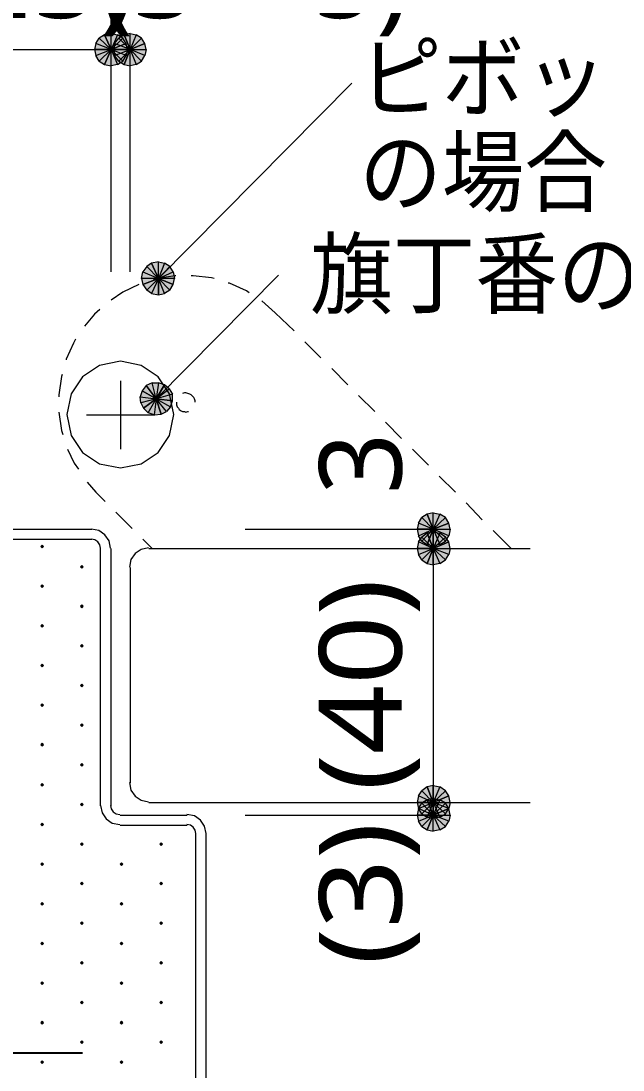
# Model space of a CAD drawing. Header units: millimetres. Extents: x 0 to 420, y 0 to 297.
# Drawn here: x 137.13 to 156.09, y 100.28 to 133.34 of the extents above; entities that cross this region are included whole.
import ezdxf
from ezdxf.enums import TextEntityAlignment as Align

# ---------------------------------------------------------------- set-up
doc = ezdxf.new("R2010")
doc.units = ezdxf.units.MM
doc.styles.add('kst32b', font='NotoSansJP-Variable.ttf')

msp = doc.modelspace()

# ---------------------------------------------------------------- hatches: boundary and pattern name
h = msp.add_hatch(color=7)
h.paths.add_polyline_path([(140.335, 132.8), (140.166, 132.905), (139.975, 132.44), (140.335, 132.8)])
h.paths.add_polyline_path([(140.166, 132.905), (139.975, 132.44), (139.975, 132.948), (140.166, 132.905)])
h.paths.add_polyline_path([(139.975, 132.44), (139.975, 132.948), (139.763, 132.905), (139.975, 132.44)])
h = msp.add_hatch(color=7)
h.paths.add_polyline_path([(140.928, 132.8), (140.758, 132.905), (140.568, 132.44), (140.928, 132.8)])
h.paths.add_polyline_path([(140.758, 132.905), (140.568, 132.44), (140.568, 132.948), (140.758, 132.905)])
h.paths.add_polyline_path([(140.568, 132.44), (140.568, 132.948), (140.377, 132.905), (140.568, 132.44)])
h = msp.add_hatch(color=7)
h.paths.add_polyline_path([(139.763, 132.905), (139.594, 132.8), (139.975, 132.44), (139.763, 132.905)])
h.paths.add_polyline_path([(139.594, 132.8), (139.975, 132.44), (139.488, 132.63), (139.594, 132.8)])
h.paths.add_polyline_path([(139.975, 132.44), (139.488, 132.63), (139.446, 132.44), (139.975, 132.44)])
for points in [[(140.441, 132.63), (140.335, 132.8), (139.975, 132.44), (140.441, 132.63)], [(141.034, 132.63), (140.928, 132.8), (140.568, 132.44), (141.034, 132.63)], [(141.245, 125.709), (141.097, 125.603), (141.457, 125.222), (141.245, 125.709)], [(141.076, 121.856), (140.949, 121.687), (141.393, 121.433), (141.076, 121.856)], [(150.601, 117.517), (150.495, 117.687), (150.114, 117.327), (150.601, 117.517)], [(150.601, 116.925), (150.495, 117.073), (150.114, 116.713), (150.601, 116.925)], [(137.795, 116.819), (137.774, 116.798), (137.753, 116.776), (137.774, 116.755), (137.795, 116.734), (137.816, 116.755), (137.837, 116.776), (137.816, 116.798), (137.795, 116.819)], [(139.044, 116.184), (139.023, 116.163), (139.002, 116.141), (139.023, 116.12), (139.044, 116.099), (139.065, 116.12), (139.086, 116.141), (139.065, 116.163), (139.044, 116.184)], [(137.795, 115.57), (137.774, 115.549), (137.753, 115.528), (137.774, 115.506), (137.795, 115.485), (137.816, 115.506), (137.837, 115.528), (137.816, 115.549), (137.795, 115.57)], [(139.044, 114.935), (139.023, 114.914), (139.002, 114.893), (139.023, 114.871), (139.044, 114.85), (139.065, 114.871), (139.086, 114.893), (139.065, 114.914), (139.044, 114.935)], [(137.795, 114.321), (137.774, 114.3), (137.753, 114.279), (137.774, 114.258), (137.795, 114.237), (137.816, 114.258), (137.837, 114.279), (137.816, 114.3), (137.795, 114.321)], [(139.044, 113.686), (139.023, 113.665), (139.002, 113.644), (139.023, 113.623), (139.044, 113.602), (139.065, 113.623), (139.086, 113.644), (139.065, 113.665), (139.044, 113.686)], [(137.795, 113.072), (137.774, 113.051), (137.753, 113.03), (137.774, 113.009), (137.795, 112.988), (137.816, 113.009), (137.837, 113.03), (137.816, 113.051), (137.795, 113.072)], [(139.044, 112.437), (139.023, 112.416), (139.002, 112.395), (139.023, 112.374), (139.044, 112.353), (139.065, 112.374), (139.086, 112.395), (139.065, 112.416), (139.044, 112.437)], [(137.795, 111.823), (137.774, 111.802), (137.753, 111.781), (137.774, 111.76), (137.795, 111.739), (137.816, 111.76), (137.837, 111.781), (137.816, 111.802), (137.795, 111.823)], [(139.044, 111.188), (139.023, 111.167), (139.002, 111.146), (139.023, 111.125), (139.044, 111.104), (139.065, 111.125), (139.086, 111.146), (139.065, 111.167), (139.044, 111.188)], [(137.795, 110.575), (137.774, 110.554), (137.753, 110.532), (137.774, 110.511), (137.795, 110.49), (137.816, 110.511), (137.837, 110.532), (137.816, 110.554), (137.795, 110.575)], [(139.044, 109.94), (139.023, 109.918), (139.002, 109.897), (139.023, 109.876), (139.044, 109.855), (139.065, 109.876), (139.086, 109.897), (139.065, 109.918), (139.044, 109.94)], [(137.795, 109.305), (137.774, 109.284), (137.753, 109.262), (137.774, 109.241), (137.795, 109.22), (137.816, 109.241), (137.837, 109.262), (137.816, 109.284), (137.795, 109.305)], [(150.601, 108.924), (150.495, 109.072), (150.114, 108.712), (150.601, 108.924)], [(139.044, 108.691), (139.023, 108.67), (139.002, 108.648), (139.023, 108.627), (139.044, 108.606), (139.065, 108.627), (139.086, 108.648), (139.065, 108.67), (139.044, 108.691)], [(150.601, 108.521), (150.495, 108.691), (150.114, 108.31), (150.601, 108.521)], [(137.795, 108.056), (137.774, 108.035), (137.753, 108.013), (137.774, 107.992), (137.795, 107.971), (137.816, 107.992), (137.837, 108.013), (137.816, 108.035), (137.795, 108.056)], [(139.044, 107.442), (139.023, 107.421), (139.002, 107.4), (139.023, 107.379), (139.044, 107.357), (139.065, 107.379), (139.086, 107.4), (139.065, 107.421), (139.044, 107.442)], [(141.542, 107.442), (141.52, 107.421), (141.499, 107.4), (141.52, 107.379), (141.542, 107.357), (141.563, 107.379), (141.584, 107.4), (141.563, 107.421), (141.542, 107.442)], [(137.795, 106.807), (137.774, 106.786), (137.753, 106.765), (137.774, 106.743), (137.795, 106.722), (137.816, 106.743), (137.837, 106.765), (137.816, 106.786), (137.795, 106.807)], [(140.293, 106.807), (140.271, 106.786), (140.25, 106.765), (140.271, 106.743), (140.293, 106.722), (140.314, 106.743), (140.335, 106.765), (140.314, 106.786), (140.293, 106.807)], [(139.044, 106.193), (139.023, 106.172), (139.002, 106.151), (139.023, 106.13), (139.044, 106.109), (139.065, 106.13), (139.086, 106.151), (139.065, 106.172), (139.044, 106.193)], [(141.542, 106.193), (141.52, 106.172), (141.499, 106.151), (141.52, 106.13), (141.542, 106.109), (141.563, 106.13), (141.584, 106.151), (141.563, 106.172), (141.542, 106.193)], [(137.795, 105.558), (137.774, 105.537), (137.753, 105.516), (137.774, 105.495), (137.795, 105.473), (137.816, 105.495), (137.837, 105.516), (137.816, 105.537), (137.795, 105.558)], [(140.293, 105.558), (140.271, 105.537), (140.25, 105.516), (140.271, 105.495), (140.293, 105.473), (140.314, 105.495), (140.335, 105.516), (140.314, 105.537), (140.293, 105.558)], [(139.044, 104.944), (139.023, 104.923), (139.002, 104.902), (139.023, 104.881), (139.044, 104.86), (139.065, 104.881), (139.086, 104.902), (139.065, 104.923), (139.044, 104.944)], [(141.542, 104.944), (141.52, 104.923), (141.499, 104.902), (141.52, 104.881), (141.542, 104.86), (141.563, 104.881), (141.584, 104.902), (141.563, 104.923), (141.542, 104.944)], [(137.795, 104.309), (137.774, 104.288), (137.753, 104.267), (137.774, 104.246), (137.795, 104.225), (137.816, 104.246), (137.837, 104.267), (137.816, 104.288), (137.795, 104.309)], [(140.293, 104.309), (140.271, 104.288), (140.25, 104.267), (140.271, 104.246), (140.293, 104.225), (140.314, 104.246), (140.335, 104.267), (140.314, 104.288), (140.293, 104.309)], [(139.044, 103.696), (139.023, 103.674), (139.002, 103.653), (139.023, 103.632), (139.044, 103.611), (139.065, 103.632), (139.086, 103.653), (139.065, 103.674), (139.044, 103.696)], [(141.542, 103.696), (141.52, 103.674), (141.499, 103.653), (141.52, 103.632), (141.542, 103.611), (141.563, 103.632), (141.584, 103.653), (141.563, 103.674), (141.542, 103.696)], [(137.795, 103.061), (137.774, 103.039), (137.753, 103.018), (137.774, 102.997), (137.795, 102.976), (137.816, 102.997), (137.837, 103.018), (137.816, 103.039), (137.795, 103.061)], [(140.293, 103.061), (140.271, 103.039), (140.25, 103.018), (140.271, 102.997), (140.293, 102.976), (140.314, 102.997), (140.335, 103.018), (140.314, 103.039), (140.293, 103.061)], [(139.044, 102.447), (139.023, 102.425), (139.002, 102.404), (139.023, 102.383), (139.044, 102.362), (139.065, 102.383), (139.086, 102.404), (139.065, 102.425), (139.044, 102.447)], [(141.542, 102.447), (141.52, 102.425), (141.499, 102.404), (141.52, 102.383), (141.542, 102.362), (141.563, 102.383), (141.584, 102.404), (141.563, 102.425), (141.542, 102.447)], [(137.795, 101.812), (137.774, 101.791), (137.753, 101.769), (137.774, 101.748), (137.795, 101.727), (137.816, 101.748), (137.837, 101.769), (137.816, 101.791), (137.795, 101.812)], [(140.293, 101.812), (140.271, 101.791), (140.25, 101.769), (140.271, 101.748), (140.293, 101.727), (140.314, 101.748), (140.335, 101.769), (140.314, 101.791), (140.293, 101.812)], [(139.044, 101.198), (139.023, 101.177), (139.002, 101.155), (139.023, 101.134), (139.044, 101.113), (139.065, 101.134), (139.086, 101.155), (139.065, 101.177), (139.044, 101.198)], [(141.542, 101.198), (141.52, 101.177), (141.499, 101.155), (141.52, 101.134), (141.542, 101.113), (141.563, 101.134), (141.584, 101.155), (141.563, 101.177), (141.542, 101.198)], [(137.795, 100.563), (137.774, 100.542), (137.753, 100.521), (137.774, 100.499), (137.795, 100.478), (137.816, 100.499), (137.837, 100.521), (137.816, 100.542), (137.795, 100.563)], [(140.293, 100.563), (140.271, 100.542), (140.25, 100.521), (140.271, 100.499), (140.293, 100.478), (140.314, 100.499), (140.335, 100.521), (140.314, 100.542), (140.293, 100.563)]]:
    msp.add_hatch(color=7).paths.add_polyline_path(points)
h = msp.add_hatch(color=7)
h.paths.add_polyline_path([(140.335, 132.08), (140.441, 132.249), (139.975, 132.44), (140.335, 132.08)])
h.paths.add_polyline_path([(140.441, 132.249), (139.975, 132.44), (140.483, 132.44), (140.441, 132.249)])
h.paths.add_polyline_path([(139.975, 132.44), (140.483, 132.44), (140.441, 132.63), (139.975, 132.44)])
h = msp.add_hatch(color=7)
h.paths.add_polyline_path([(140.377, 132.905), (140.208, 132.8), (140.568, 132.44), (140.377, 132.905)])
h.paths.add_polyline_path([(140.208, 132.8), (140.568, 132.44), (140.081, 132.63), (140.208, 132.8)])
h.paths.add_polyline_path([(140.568, 132.44), (140.081, 132.63), (140.06, 132.44), (140.568, 132.44)])
h = msp.add_hatch(color=7)
h.paths.add_polyline_path([(140.928, 132.08), (141.034, 132.249), (140.568, 132.44), (140.928, 132.08)])
h.paths.add_polyline_path([(141.034, 132.249), (140.568, 132.44), (141.076, 132.44), (141.034, 132.249)])
h.paths.add_polyline_path([(140.568, 132.44), (141.076, 132.44), (141.034, 132.63), (140.568, 132.44)])
h = msp.add_hatch(color=7)
h.paths.add_polyline_path([(139.446, 132.44), (139.488, 132.249), (139.975, 132.44), (139.446, 132.44)])
h.paths.add_polyline_path([(139.488, 132.249), (139.975, 132.44), (139.594, 132.08), (139.488, 132.249)])
h.paths.add_polyline_path([(139.975, 132.44), (139.594, 132.08), (139.763, 131.974), (139.975, 132.44)])
h = msp.add_hatch(color=7)
h.paths.add_polyline_path([(139.763, 131.974), (139.975, 131.932), (139.975, 132.44), (139.763, 131.974)])
h.paths.add_polyline_path([(139.975, 131.932), (139.975, 132.44), (140.166, 131.974), (139.975, 131.932)])
h.paths.add_polyline_path([(139.975, 132.44), (140.166, 131.974), (140.335, 132.08), (139.975, 132.44)])
h = msp.add_hatch(color=7)
h.paths.add_polyline_path([(140.06, 132.44), (140.081, 132.249), (140.568, 132.44), (140.06, 132.44)])
h.paths.add_polyline_path([(140.081, 132.249), (140.568, 132.44), (140.208, 132.08), (140.081, 132.249)])
h.paths.add_polyline_path([(140.568, 132.44), (140.208, 132.08), (140.377, 131.974), (140.568, 132.44)])
h = msp.add_hatch(color=7)
h.paths.add_polyline_path([(140.377, 131.974), (140.568, 131.932), (140.568, 132.44), (140.377, 131.974)])
h.paths.add_polyline_path([(140.568, 131.932), (140.568, 132.44), (140.758, 131.974), (140.568, 131.932)])
h.paths.add_polyline_path([(140.568, 132.44), (140.758, 131.974), (140.928, 132.08), (140.568, 132.44)])
h = msp.add_hatch(color=7)
h.paths.add_polyline_path([(141.817, 125.603), (141.647, 125.709), (141.457, 125.222), (141.817, 125.603)])
h.paths.add_polyline_path([(141.647, 125.709), (141.457, 125.222), (141.457, 125.751), (141.647, 125.709)])
h.paths.add_polyline_path([(141.457, 125.222), (141.457, 125.751), (141.245, 125.709), (141.457, 125.222)])
h = msp.add_hatch(color=7)
h.paths.add_polyline_path([(141.097, 125.603), (140.97, 125.434), (141.457, 125.222), (141.097, 125.603)])
h.paths.add_polyline_path([(140.97, 125.434), (141.457, 125.222), (140.928, 125.222), (140.97, 125.434)])
h.paths.add_polyline_path([(141.457, 125.222), (140.928, 125.222), (140.97, 125.031), (141.457, 125.222)])
h = msp.add_hatch(color=7)
h.paths.add_polyline_path([(141.922, 125.031), (141.965, 125.222), (141.457, 125.222), (141.922, 125.031)])
h.paths.add_polyline_path([(141.965, 125.222), (141.457, 125.222), (141.922, 125.434), (141.965, 125.222)])
h.paths.add_polyline_path([(141.457, 125.222), (141.922, 125.434), (141.817, 125.603), (141.457, 125.222)])
h = msp.add_hatch(color=7)
h.paths.add_polyline_path([(140.97, 125.031), (141.097, 124.862), (141.457, 125.222), (140.97, 125.031)])
h.paths.add_polyline_path([(141.097, 124.862), (141.457, 125.222), (141.245, 124.756), (141.097, 124.862)])
h.paths.add_polyline_path([(141.457, 125.222), (141.245, 124.756), (141.457, 124.714), (141.457, 125.222)])
h = msp.add_hatch(color=7)
h.paths.add_polyline_path([(141.457, 124.714), (141.647, 124.756), (141.457, 125.222), (141.457, 124.714)])
h.paths.add_polyline_path([(141.647, 124.756), (141.457, 125.222), (141.817, 124.862), (141.647, 124.756)])
h.paths.add_polyline_path([(141.457, 125.222), (141.817, 124.862), (141.922, 125.031), (141.457, 125.222)])
h = msp.add_hatch(color=7)
h.paths.add_polyline_path([(140.949, 121.687), (140.885, 121.497), (141.393, 121.433), (140.949, 121.687)])
h.paths.add_polyline_path([(140.885, 121.497), (141.393, 121.433), (140.907, 121.306), (140.885, 121.497)])
h.paths.add_polyline_path([(141.393, 121.433), (140.907, 121.306), (140.991, 121.137), (141.393, 121.433)])
h = msp.add_hatch(color=7)
h.paths.add_polyline_path([(141.647, 121.878), (141.457, 121.941), (141.393, 121.433), (141.647, 121.878)])
h.paths.add_polyline_path([(141.457, 121.941), (141.393, 121.433), (141.266, 121.941), (141.457, 121.941)])
h.paths.add_polyline_path([(141.393, 121.433), (141.266, 121.941), (141.076, 121.856), (141.393, 121.433)])
h = msp.add_hatch(color=7)
h.paths.add_polyline_path([(141.901, 121.37), (141.901, 121.581), (141.393, 121.433), (141.901, 121.37)])
h.paths.add_polyline_path([(141.901, 121.581), (141.393, 121.433), (141.796, 121.751), (141.901, 121.581)])
h.paths.add_polyline_path([(141.393, 121.433), (141.796, 121.751), (141.647, 121.878), (141.393, 121.433)])
h = msp.add_hatch(color=7)
h.paths.add_polyline_path([(140.991, 121.137), (141.139, 120.989), (141.393, 121.433), (140.991, 121.137)])
h.paths.add_polyline_path([(141.139, 120.989), (141.393, 121.433), (141.33, 120.925), (141.139, 120.989)])
h.paths.add_polyline_path([(141.393, 121.433), (141.33, 120.925), (141.542, 120.946), (141.393, 121.433)])
h = msp.add_hatch(color=7)
h.paths.add_polyline_path([(141.542, 120.946), (141.711, 121.031), (141.393, 121.433), (141.542, 120.946)])
h.paths.add_polyline_path([(141.711, 121.031), (141.393, 121.433), (141.838, 121.179), (141.711, 121.031)])
h.paths.add_polyline_path([(141.393, 121.433), (141.838, 121.179), (141.901, 121.37), (141.393, 121.433)])
h = msp.add_hatch(color=7)
h.paths.add_polyline_path([(149.924, 117.792), (149.754, 117.687), (150.114, 117.327), (149.924, 117.792)])
h.paths.add_polyline_path([(149.754, 117.687), (150.114, 117.327), (149.648, 117.517), (149.754, 117.687)])
h.paths.add_polyline_path([(150.114, 117.327), (149.648, 117.517), (149.606, 117.327), (150.114, 117.327)])
h = msp.add_hatch(color=7)
h.paths.add_polyline_path([(150.495, 117.687), (150.326, 117.792), (150.114, 117.327), (150.495, 117.687)])
h.paths.add_polyline_path([(150.326, 117.792), (150.114, 117.327), (150.114, 117.835), (150.326, 117.792)])
h.paths.add_polyline_path([(150.114, 117.327), (150.114, 117.835), (149.924, 117.792), (150.114, 117.327)])
h = msp.add_hatch(color=7)
h.paths.add_polyline_path([(150.495, 116.946), (150.601, 117.115), (150.114, 117.327), (150.495, 116.946)])
h.paths.add_polyline_path([(150.601, 117.115), (150.114, 117.327), (150.643, 117.327), (150.601, 117.115)])
h.paths.add_polyline_path([(150.114, 117.327), (150.643, 117.327), (150.601, 117.517), (150.114, 117.327)])
h = msp.add_hatch(color=7)
h.paths.add_polyline_path([(149.606, 117.327), (149.648, 117.115), (150.114, 117.327), (149.606, 117.327)])
h.paths.add_polyline_path([(149.648, 117.115), (150.114, 117.327), (149.754, 116.946), (149.648, 117.115)])
h.paths.add_polyline_path([(150.114, 117.327), (149.754, 116.946), (149.924, 116.84), (150.114, 117.327)])
h = msp.add_hatch(color=7)
h.paths.add_polyline_path([(149.924, 117.2), (149.754, 117.073), (150.114, 116.713), (149.924, 117.2)])
h.paths.add_polyline_path([(149.754, 117.073), (150.114, 116.713), (149.648, 116.925), (149.754, 117.073)])
h.paths.add_polyline_path([(150.114, 116.713), (149.648, 116.925), (149.606, 116.713), (150.114, 116.713)])
h = msp.add_hatch(color=7)
h.paths.add_polyline_path([(149.924, 116.84), (150.114, 116.798), (150.114, 117.327), (149.924, 116.84)])
h.paths.add_polyline_path([(150.114, 116.798), (150.114, 117.327), (150.326, 116.84), (150.114, 116.798)])
h.paths.add_polyline_path([(150.114, 117.327), (150.326, 116.84), (150.495, 116.946), (150.114, 117.327)])
h = msp.add_hatch(color=7)
h.paths.add_polyline_path([(150.495, 117.073), (150.326, 117.2), (150.114, 116.713), (150.495, 117.073)])
h.paths.add_polyline_path([(150.326, 117.2), (150.114, 116.713), (150.114, 117.242), (150.326, 117.2)])
h.paths.add_polyline_path([(150.114, 116.713), (150.114, 117.242), (149.924, 117.2), (150.114, 116.713)])
h = msp.add_hatch(color=7)
h.paths.add_polyline_path([(150.495, 116.353), (150.601, 116.522), (150.114, 116.713), (150.495, 116.353)])
h.paths.add_polyline_path([(150.601, 116.522), (150.114, 116.713), (150.643, 116.713), (150.601, 116.522)])
h.paths.add_polyline_path([(150.114, 116.713), (150.643, 116.713), (150.601, 116.925), (150.114, 116.713)])
h = msp.add_hatch(color=7)
h.paths.add_polyline_path([(149.606, 116.713), (149.648, 116.522), (150.114, 116.713), (149.606, 116.713)])
h.paths.add_polyline_path([(149.648, 116.522), (150.114, 116.713), (149.754, 116.353), (149.648, 116.522)])
h.paths.add_polyline_path([(150.114, 116.713), (149.754, 116.353), (149.924, 116.247), (150.114, 116.713)])
h = msp.add_hatch(color=7)
h.paths.add_polyline_path([(149.924, 116.247), (150.114, 116.205), (150.114, 116.713), (149.924, 116.247)])
h.paths.add_polyline_path([(150.114, 116.205), (150.114, 116.713), (150.326, 116.247), (150.114, 116.205)])
h.paths.add_polyline_path([(150.114, 116.713), (150.326, 116.247), (150.495, 116.353), (150.114, 116.713)])
h = msp.add_hatch(color=7)
h.paths.add_polyline_path([(149.924, 109.199), (149.754, 109.072), (150.114, 108.712), (149.924, 109.199)])
h.paths.add_polyline_path([(149.754, 109.072), (150.114, 108.712), (149.648, 108.924), (149.754, 109.072)])
h.paths.add_polyline_path([(150.114, 108.712), (149.648, 108.924), (149.606, 108.712), (150.114, 108.712)])
h = msp.add_hatch(color=7)
h.paths.add_polyline_path([(150.495, 109.072), (150.326, 109.199), (150.114, 108.712), (150.495, 109.072)])
h.paths.add_polyline_path([(150.326, 109.199), (150.114, 108.712), (150.114, 109.241), (150.326, 109.199)])
h.paths.add_polyline_path([(150.114, 108.712), (150.114, 109.241), (149.924, 109.199), (150.114, 108.712)])
h = msp.add_hatch(color=7)
h.paths.add_polyline_path([(149.924, 108.797), (149.754, 108.691), (150.114, 108.31), (149.924, 108.797)])
h.paths.add_polyline_path([(149.754, 108.691), (150.114, 108.31), (149.648, 108.521), (149.754, 108.691)])
h.paths.add_polyline_path([(150.114, 108.31), (149.648, 108.521), (149.606, 108.31), (150.114, 108.31)])
h = msp.add_hatch(color=7)
h.paths.add_polyline_path([(150.495, 108.691), (150.326, 108.797), (150.114, 108.31), (150.495, 108.691)])
h.paths.add_polyline_path([(150.326, 108.797), (150.114, 108.31), (150.114, 108.839), (150.326, 108.797)])
h.paths.add_polyline_path([(150.114, 108.31), (150.114, 108.839), (149.924, 108.797), (150.114, 108.31)])
h = msp.add_hatch(color=7)
h.paths.add_polyline_path([(150.495, 108.352), (150.601, 108.521), (150.114, 108.712), (150.495, 108.352)])
h.paths.add_polyline_path([(150.601, 108.521), (150.114, 108.712), (150.643, 108.712), (150.601, 108.521)])
h.paths.add_polyline_path([(150.114, 108.712), (150.643, 108.712), (150.601, 108.924), (150.114, 108.712)])
h = msp.add_hatch(color=7)
h.paths.add_polyline_path([(149.606, 108.712), (149.648, 108.521), (150.114, 108.712), (149.606, 108.712)])
h.paths.add_polyline_path([(149.648, 108.521), (150.114, 108.712), (149.754, 108.352), (149.648, 108.521)])
h.paths.add_polyline_path([(150.114, 108.712), (149.754, 108.352), (149.924, 108.246), (150.114, 108.712)])
h = msp.add_hatch(color=7)
h.paths.add_polyline_path([(149.924, 108.246), (150.114, 108.204), (150.114, 108.712), (149.924, 108.246)])
h.paths.add_polyline_path([(150.114, 108.204), (150.114, 108.712), (150.326, 108.246), (150.114, 108.204)])
h.paths.add_polyline_path([(150.114, 108.712), (150.326, 108.246), (150.495, 108.352), (150.114, 108.712)])
h = msp.add_hatch(color=7)
h.paths.add_polyline_path([(150.495, 107.95), (150.601, 108.119), (150.114, 108.31), (150.495, 107.95)])
h.paths.add_polyline_path([(150.601, 108.119), (150.114, 108.31), (150.643, 108.31), (150.601, 108.119)])
h.paths.add_polyline_path([(150.114, 108.31), (150.643, 108.31), (150.601, 108.521), (150.114, 108.31)])
h = msp.add_hatch(color=7)
h.paths.add_polyline_path([(149.606, 108.31), (149.648, 108.119), (150.114, 108.31), (149.606, 108.31)])
h.paths.add_polyline_path([(149.648, 108.119), (150.114, 108.31), (149.754, 107.95), (149.648, 108.119)])
h.paths.add_polyline_path([(150.114, 108.31), (149.754, 107.95), (149.924, 107.844), (150.114, 108.31)])
h = msp.add_hatch(color=7)
h.paths.add_polyline_path([(149.924, 107.844), (150.114, 107.802), (150.114, 108.31), (149.924, 107.844)])
h.paths.add_polyline_path([(150.114, 107.802), (150.114, 108.31), (150.326, 107.844), (150.114, 107.802)])
h.paths.add_polyline_path([(150.114, 108.31), (150.326, 107.844), (150.495, 107.95), (150.114, 108.31)])

# ---------------------------------------------------------------- linework, layer by layer
at = {"lineweight": 13}
for points in [[(139.975, 125.434), (139.975, 140.293)], [(134.959, 132.44), (139.975, 132.44), (140.568, 132.44)], [(140.568, 125.434), (140.568, 132.44)], [(141.457, 125.222), (147.553, 131.381)], [(141.393, 121.433), (145.246, 125.328)], [(140.843, 125.031), (140.335, 124.799)], [(142.007, 125.307), (141.986, 125.307), (141.415, 125.222), (141.309, 125.18)], [(143.214, 125.222), (143.129, 125.243), (142.558, 125.307), (142.494, 125.307)], [(144.314, 124.777), (144.23, 124.841), (143.701, 125.074), (143.658, 125.074)], [(140.335, 124.799), (139.975, 124.545)], [(145.14, 124.142), (144.717, 124.523)], [(139.615, 124.248), (139.446, 124.1), (139.129, 123.719)], [(145.14, 124.142), (145.733, 123.571)], [(138.853, 123.317), (138.79, 123.19), (138.557, 122.682), (138.557, 122.661)], [(146.071, 123.232), (146.579, 122.724)], [(146.918, 122.386), (147.426, 121.878)], [(138.43, 122.195), (138.409, 122.132), (138.324, 121.56), (138.324, 121.497)], [(140.271, 119.846), (140.271, 122.005)], [(142.621, 121.327), (142.621, 121.37), (142.6, 121.433), (142.579, 121.475), (142.536, 121.518), (142.494, 121.56), (142.452, 121.581), (142.388, 121.602), (142.325, 121.624), (142.282, 121.624), (142.219, 121.602)], [(147.765, 121.539), (148.272, 121.031)], [(142.028, 121.327), (142.028, 121.285), (142.028, 121.243), (142.05, 121.179), (142.092, 121.137), (142.113, 121.094), (142.177, 121.052), (142.219, 121.031), (142.282, 121.031), (142.325, 121.01), (142.388, 121.031), (142.409, 121.031)], [(138.324, 121.01), (138.409, 120.438), (138.451, 120.311)], [(139.192, 120.925), (141.351, 120.925)], [(148.611, 120.692), (149.119, 120.184)], [(138.599, 119.846), (138.811, 119.401), (138.938, 119.211)], [(149.458, 119.846), (149.966, 119.338)], [(139.213, 118.808), (139.488, 118.491)], [(150.304, 118.999), (150.812, 118.491)], [(139.488, 118.491), (139.785, 118.195)], [(151.151, 118.152), (151.659, 117.623)], [(140.123, 117.856), (140.631, 117.348)], [(135.572, 117.327), (139.361, 117.327)], [(139.954, 116.724), (139.907, 116.958), (139.777, 117.15), (139.586, 117.279), (139.351, 117.327)], [(144.187, 117.327), (150.114, 117.327)], [(150.114, 117.327), (150.114, 116.713), (150.114, 108.31)], [(151.998, 117.284), (152.569, 116.713)], [(135.572, 117.009), (139.361, 117.009)], [(139.637, 116.724), (139.614, 116.835), (139.553, 116.926), (139.462, 116.987), (139.351, 117.009)], [(141.15, 116.734), (140.915, 116.687), (140.723, 116.557), (140.594, 116.366), (140.547, 116.131)], [(140.97, 117.009), (141.266, 116.713)], [(139.637, 108.606), (139.637, 116.713)], [(139.975, 108.606), (139.975, 116.713)], [(141.161, 116.713), (153.162, 116.713)], [(140.568, 116.12), (140.568, 109.326)], [(140.547, 109.336), (140.594, 109.102), (140.723, 108.91), (140.915, 108.781), (141.15, 108.733)], [(139.637, 108.617), (139.684, 108.382), (139.813, 108.19), (140.005, 108.061), (140.24, 108.013)], [(139.954, 108.617), (139.976, 108.506), (140.038, 108.415), (140.129, 108.353), (140.24, 108.331)], [(141.161, 108.712), (153.162, 108.712)], [(150.114, 108.712), (150.114, 108.31)], [(140.25, 108.31), (142.367, 108.31)], [(142.96, 107.728), (142.912, 107.963), (142.783, 108.154), (142.591, 108.284), (142.356, 108.331)], [(144.187, 108.31), (150.114, 108.31)], [(140.25, 107.992), (142.367, 107.992)], [(142.642, 107.728), (142.62, 107.839), (142.558, 107.93), (142.468, 107.991), (142.356, 108.013)], [(142.642, 92.922), (142.642, 107.717)], [(142.96, 92.922), (142.96, 107.717)]]:
    msp.add_lwpolyline(points, dxfattribs=at)
at = {"lineweight": 0}
for points in [[(139.975, 132.44), (139.975, 132.948), (139.763, 132.905)], [(140.166, 132.905), (139.975, 132.44), (139.975, 132.948)], [(140.568, 132.44), (140.568, 132.948), (140.377, 132.905)], [(140.758, 132.905), (140.568, 132.44), (140.568, 132.948)], [(139.975, 132.44), (139.488, 132.63), (139.446, 132.44)], [(139.594, 132.8), (139.975, 132.44), (139.488, 132.63)], [(139.763, 132.905), (139.594, 132.8), (139.975, 132.44)], [(140.335, 132.8), (140.166, 132.905), (139.975, 132.44)], [(140.441, 132.63), (140.335, 132.8), (139.975, 132.44)], [(139.975, 132.44), (140.483, 132.44), (140.441, 132.63)], [(140.568, 132.44), (140.081, 132.63), (140.06, 132.44)], [(140.208, 132.8), (140.568, 132.44), (140.081, 132.63)], [(140.377, 132.905), (140.208, 132.8), (140.568, 132.44)], [(140.928, 132.8), (140.758, 132.905), (140.568, 132.44)], [(141.034, 132.63), (140.928, 132.8), (140.568, 132.44)], [(140.568, 132.44), (141.076, 132.44), (141.034, 132.63)], [(139.446, 132.44), (139.488, 132.249), (139.975, 132.44)], [(139.488, 132.249), (139.975, 132.44), (139.594, 132.08)], [(139.975, 132.44), (139.594, 132.08), (139.763, 131.974)], [(139.763, 131.974), (139.975, 131.932), (139.975, 132.44)], [(139.975, 131.932), (139.975, 132.44), (140.166, 131.974)], [(139.975, 132.44), (140.166, 131.974), (140.335, 132.08)], [(140.335, 132.08), (140.441, 132.249), (139.975, 132.44)], [(140.441, 132.249), (139.975, 132.44), (140.483, 132.44)], [(140.06, 132.44), (140.081, 132.249), (140.568, 132.44)], [(140.081, 132.249), (140.568, 132.44), (140.208, 132.08)], [(140.568, 132.44), (140.208, 132.08), (140.377, 131.974)], [(140.377, 131.974), (140.568, 131.932), (140.568, 132.44)], [(140.568, 131.932), (140.568, 132.44), (140.758, 131.974)], [(140.568, 132.44), (140.758, 131.974), (140.928, 132.08)], [(140.928, 132.08), (141.034, 132.249), (140.568, 132.44)], [(141.034, 132.249), (140.568, 132.44), (141.076, 132.44)], [(141.245, 125.709), (141.097, 125.603), (141.457, 125.222)], [(141.457, 125.222), (141.457, 125.751), (141.245, 125.709)], [(141.647, 125.709), (141.457, 125.222), (141.457, 125.751)], [(141.817, 125.603), (141.647, 125.709), (141.457, 125.222)], [(140.97, 125.434), (141.457, 125.222), (140.928, 125.222)], [(141.097, 125.603), (140.97, 125.434), (141.457, 125.222)], [(141.457, 125.222), (141.922, 125.434), (141.817, 125.603)], [(141.965, 125.222), (141.457, 125.222), (141.922, 125.434)], [(141.457, 125.222), (140.928, 125.222), (140.97, 125.031)], [(140.97, 125.031), (141.097, 124.862), (141.457, 125.222)], [(141.097, 124.862), (141.457, 125.222), (141.245, 124.756)], [(141.457, 125.222), (141.245, 124.756), (141.457, 124.714)], [(141.457, 124.714), (141.647, 124.756), (141.457, 125.222)], [(141.647, 124.756), (141.457, 125.222), (141.817, 124.862)], [(141.457, 125.222), (141.817, 124.862), (141.922, 125.031)], [(141.922, 125.031), (141.965, 125.222), (141.457, 125.222)], [(140.949, 121.687), (140.885, 121.497), (141.393, 121.433)], [(141.076, 121.856), (140.949, 121.687), (141.393, 121.433)], [(141.393, 121.433), (141.266, 121.941), (141.076, 121.856)], [(141.457, 121.941), (141.393, 121.433), (141.266, 121.941)], [(141.647, 121.878), (141.457, 121.941), (141.393, 121.433)], [(141.393, 121.433), (141.796, 121.751), (141.647, 121.878)], [(141.901, 121.581), (141.393, 121.433), (141.796, 121.751)], [(140.885, 121.497), (141.393, 121.433), (140.907, 121.306)], [(141.393, 121.433), (140.907, 121.306), (140.991, 121.137)], [(140.991, 121.137), (141.139, 120.989), (141.393, 121.433)], [(141.139, 120.989), (141.393, 121.433), (141.33, 120.925)], [(141.393, 121.433), (141.33, 120.925), (141.542, 120.946)], [(141.901, 121.37), (141.901, 121.581), (141.393, 121.433)], [(141.542, 120.946), (141.711, 121.031), (141.393, 121.433)], [(141.711, 121.031), (141.393, 121.433), (141.838, 121.179)], [(141.393, 121.433), (141.838, 121.179), (141.901, 121.37)], [(149.924, 117.792), (149.754, 117.687), (150.114, 117.327)], [(150.114, 117.327), (150.114, 117.835), (149.924, 117.792)], [(150.326, 117.792), (150.114, 117.327), (150.114, 117.835)], [(150.495, 117.687), (150.326, 117.792), (150.114, 117.327)], [(150.114, 117.327), (149.648, 117.517), (149.606, 117.327)], [(149.754, 117.687), (150.114, 117.327), (149.648, 117.517)], [(150.601, 117.517), (150.495, 117.687), (150.114, 117.327)], [(150.114, 117.327), (150.643, 117.327), (150.601, 117.517)], [(149.606, 117.327), (149.648, 117.115), (150.114, 117.327)], [(149.648, 117.115), (150.114, 117.327), (149.754, 116.946)], [(149.754, 117.073), (150.114, 116.713), (149.648, 116.925)], [(150.114, 117.327), (149.754, 116.946), (149.924, 116.84)], [(149.924, 117.2), (149.754, 117.073), (150.114, 116.713)], [(149.924, 116.84), (150.114, 116.798), (150.114, 117.327)], [(150.114, 116.713), (150.114, 117.242), (149.924, 117.2)], [(150.114, 116.798), (150.114, 117.327), (150.326, 116.84)], [(150.114, 117.327), (150.326, 116.84), (150.495, 116.946)], [(150.495, 116.946), (150.601, 117.115), (150.114, 117.327)], [(150.601, 117.115), (150.114, 117.327), (150.643, 117.327)], [(150.326, 117.2), (150.114, 116.713), (150.114, 117.242)], [(150.495, 117.073), (150.326, 117.2), (150.114, 116.713)], [(150.601, 116.925), (150.495, 117.073), (150.114, 116.713)], [(137.795, 116.819), (137.774, 116.798), (137.753, 116.776), (137.774, 116.755), (137.795, 116.734), (137.816, 116.755), (137.837, 116.776), (137.816, 116.798)], [(150.114, 116.713), (149.648, 116.925), (149.606, 116.713)], [(150.114, 116.713), (150.643, 116.713), (150.601, 116.925)], [(149.606, 116.713), (149.648, 116.522), (150.114, 116.713)], [(149.648, 116.522), (150.114, 116.713), (149.754, 116.353)], [(150.114, 116.713), (149.754, 116.353), (149.924, 116.247)], [(149.924, 116.247), (150.114, 116.205), (150.114, 116.713)], [(150.114, 116.205), (150.114, 116.713), (150.326, 116.247)], [(150.114, 116.713), (150.326, 116.247), (150.495, 116.353)], [(150.495, 116.353), (150.601, 116.522), (150.114, 116.713)], [(150.601, 116.522), (150.114, 116.713), (150.643, 116.713)], [(139.044, 116.184), (139.023, 116.163), (139.002, 116.141), (139.023, 116.12), (139.044, 116.099), (139.065, 116.12), (139.086, 116.141), (139.065, 116.163)], [(137.795, 115.57), (137.774, 115.549), (137.753, 115.528), (137.774, 115.506), (137.795, 115.485), (137.816, 115.506), (137.837, 115.528), (137.816, 115.549)], [(139.044, 114.935), (139.023, 114.914), (139.002, 114.893), (139.023, 114.871), (139.044, 114.85), (139.065, 114.871), (139.086, 114.893), (139.065, 114.914)], [(137.795, 114.321), (137.774, 114.3), (137.753, 114.279), (137.774, 114.258), (137.795, 114.237), (137.816, 114.258), (137.837, 114.279), (137.816, 114.3)], [(139.044, 113.686), (139.023, 113.665), (139.002, 113.644), (139.023, 113.623), (139.044, 113.602), (139.065, 113.623), (139.086, 113.644), (139.065, 113.665)], [(137.795, 113.072), (137.774, 113.051), (137.753, 113.03), (137.774, 113.009), (137.795, 112.988), (137.816, 113.009), (137.837, 113.03), (137.816, 113.051)], [(139.044, 112.437), (139.023, 112.416), (139.002, 112.395), (139.023, 112.374), (139.044, 112.353), (139.065, 112.374), (139.086, 112.395), (139.065, 112.416)], [(137.795, 111.823), (137.774, 111.802), (137.753, 111.781), (137.774, 111.76), (137.795, 111.739), (137.816, 111.76), (137.837, 111.781), (137.816, 111.802)], [(139.044, 111.188), (139.023, 111.167), (139.002, 111.146), (139.023, 111.125), (139.044, 111.104), (139.065, 111.125), (139.086, 111.146), (139.065, 111.167)], [(137.795, 110.575), (137.774, 110.554), (137.753, 110.532), (137.774, 110.511), (137.795, 110.49), (137.816, 110.511), (137.837, 110.532), (137.816, 110.554)], [(139.044, 109.94), (139.023, 109.918), (139.002, 109.897), (139.023, 109.876), (139.044, 109.855), (139.065, 109.876), (139.086, 109.897), (139.065, 109.918)], [(137.795, 109.305), (137.774, 109.284), (137.753, 109.262), (137.774, 109.241), (137.795, 109.22), (137.816, 109.241), (137.837, 109.262), (137.816, 109.284)], [(149.924, 109.199), (149.754, 109.072), (150.114, 108.712)], [(150.114, 108.712), (150.114, 109.241), (149.924, 109.199)], [(150.326, 109.199), (150.114, 108.712), (150.114, 109.241)], [(150.495, 109.072), (150.326, 109.199), (150.114, 108.712)], [(150.114, 108.712), (149.648, 108.924), (149.606, 108.712)], [(149.754, 109.072), (150.114, 108.712), (149.648, 108.924)], [(149.924, 108.797), (149.754, 108.691), (150.114, 108.31)], [(150.114, 108.31), (150.114, 108.839), (149.924, 108.797)], [(150.601, 108.924), (150.495, 109.072), (150.114, 108.712)], [(150.114, 108.712), (150.643, 108.712), (150.601, 108.924)], [(150.326, 108.797), (150.114, 108.31), (150.114, 108.839)], [(150.495, 108.691), (150.326, 108.797), (150.114, 108.31)], [(139.044, 108.691), (139.023, 108.67), (139.002, 108.648), (139.023, 108.627), (139.044, 108.606), (139.065, 108.627), (139.086, 108.648), (139.065, 108.67)], [(149.606, 108.712), (149.648, 108.521), (150.114, 108.712)], [(150.114, 108.31), (149.648, 108.521), (149.606, 108.31)], [(149.648, 108.521), (150.114, 108.712), (149.754, 108.352)], [(149.754, 108.691), (150.114, 108.31), (149.648, 108.521)], [(150.114, 108.712), (149.754, 108.352), (149.924, 108.246)], [(149.924, 108.246), (150.114, 108.204), (150.114, 108.712)], [(150.114, 108.204), (150.114, 108.712), (150.326, 108.246)], [(150.114, 108.712), (150.326, 108.246), (150.495, 108.352)], [(150.495, 108.352), (150.601, 108.521), (150.114, 108.712)], [(150.601, 108.521), (150.114, 108.712), (150.643, 108.712)], [(150.601, 108.521), (150.495, 108.691), (150.114, 108.31)], [(150.114, 108.31), (150.643, 108.31), (150.601, 108.521)], [(149.606, 108.31), (149.648, 108.119), (150.114, 108.31)], [(149.648, 108.119), (150.114, 108.31), (149.754, 107.95)], [(150.114, 108.31), (149.754, 107.95), (149.924, 107.844)], [(149.924, 107.844), (150.114, 107.802), (150.114, 108.31)], [(150.114, 107.802), (150.114, 108.31), (150.326, 107.844)], [(150.114, 108.31), (150.326, 107.844), (150.495, 107.95)], [(150.495, 107.95), (150.601, 108.119), (150.114, 108.31)], [(150.601, 108.119), (150.114, 108.31), (150.643, 108.31)], [(137.795, 108.056), (137.774, 108.035), (137.753, 108.013), (137.774, 107.992), (137.795, 107.971), (137.816, 107.992), (137.837, 108.013), (137.816, 108.035)], [(139.044, 107.442), (139.023, 107.421), (139.002, 107.4), (139.023, 107.379), (139.044, 107.357), (139.065, 107.379), (139.086, 107.4), (139.065, 107.421)], [(141.542, 107.442), (141.52, 107.421), (141.499, 107.4), (141.52, 107.379), (141.542, 107.357), (141.563, 107.379), (141.584, 107.4), (141.563, 107.421)], [(137.795, 106.807), (137.774, 106.786), (137.753, 106.765), (137.774, 106.743), (137.795, 106.722), (137.816, 106.743), (137.837, 106.765), (137.816, 106.786)], [(140.293, 106.807), (140.271, 106.786), (140.25, 106.765), (140.271, 106.743), (140.293, 106.722), (140.314, 106.743), (140.335, 106.765), (140.314, 106.786)], [(139.044, 106.193), (139.023, 106.172), (139.002, 106.151), (139.023, 106.13), (139.044, 106.109), (139.065, 106.13), (139.086, 106.151), (139.065, 106.172)], [(141.542, 106.193), (141.52, 106.172), (141.499, 106.151), (141.52, 106.13), (141.542, 106.109), (141.563, 106.13), (141.584, 106.151), (141.563, 106.172)], [(137.795, 105.558), (137.774, 105.537), (137.753, 105.516), (137.774, 105.495), (137.795, 105.473), (137.816, 105.495), (137.837, 105.516), (137.816, 105.537)], [(140.293, 105.558), (140.271, 105.537), (140.25, 105.516), (140.271, 105.495), (140.293, 105.473), (140.314, 105.495), (140.335, 105.516), (140.314, 105.537)], [(139.044, 104.944), (139.023, 104.923), (139.002, 104.902), (139.023, 104.881), (139.044, 104.86), (139.065, 104.881), (139.086, 104.902), (139.065, 104.923)], [(141.542, 104.944), (141.52, 104.923), (141.499, 104.902), (141.52, 104.881), (141.542, 104.86), (141.563, 104.881), (141.584, 104.902), (141.563, 104.923)], [(137.795, 104.309), (137.774, 104.288), (137.753, 104.267), (137.774, 104.246), (137.795, 104.225), (137.816, 104.246), (137.837, 104.267), (137.816, 104.288)], [(140.293, 104.309), (140.271, 104.288), (140.25, 104.267), (140.271, 104.246), (140.293, 104.225), (140.314, 104.246), (140.335, 104.267), (140.314, 104.288)], [(139.044, 103.696), (139.023, 103.674), (139.002, 103.653), (139.023, 103.632), (139.044, 103.611), (139.065, 103.632), (139.086, 103.653), (139.065, 103.674)], [(141.542, 103.696), (141.52, 103.674), (141.499, 103.653), (141.52, 103.632), (141.542, 103.611), (141.563, 103.632), (141.584, 103.653), (141.563, 103.674)], [(137.795, 103.061), (137.774, 103.039), (137.753, 103.018), (137.774, 102.997), (137.795, 102.976), (137.816, 102.997), (137.837, 103.018), (137.816, 103.039)], [(140.293, 103.061), (140.271, 103.039), (140.25, 103.018), (140.271, 102.997), (140.293, 102.976), (140.314, 102.997), (140.335, 103.018), (140.314, 103.039)], [(139.044, 102.447), (139.023, 102.425), (139.002, 102.404), (139.023, 102.383), (139.044, 102.362), (139.065, 102.383), (139.086, 102.404), (139.065, 102.425)], [(141.542, 102.447), (141.52, 102.425), (141.499, 102.404), (141.52, 102.383), (141.542, 102.362), (141.563, 102.383), (141.584, 102.404), (141.563, 102.425)], [(137.795, 101.812), (137.774, 101.791), (137.753, 101.769), (137.774, 101.748), (137.795, 101.727), (137.816, 101.748), (137.837, 101.769), (137.816, 101.791)], [(140.293, 101.812), (140.271, 101.791), (140.25, 101.769), (140.271, 101.748), (140.293, 101.727), (140.314, 101.748), (140.335, 101.769), (140.314, 101.791)], [(139.044, 101.198), (139.023, 101.177), (139.002, 101.155), (139.023, 101.134), (139.044, 101.113), (139.065, 101.134), (139.086, 101.155), (139.065, 101.177)], [(141.542, 101.198), (141.52, 101.177), (141.499, 101.155), (141.52, 101.134), (141.542, 101.113), (141.563, 101.134), (141.584, 101.155), (141.563, 101.177)], [(137.795, 100.563), (137.774, 100.542), (137.753, 100.521), (137.774, 100.499), (137.795, 100.478), (137.816, 100.499), (137.837, 100.521), (137.816, 100.542)], [(140.293, 100.563), (140.271, 100.542), (140.25, 100.521), (140.271, 100.499), (140.293, 100.478), (140.314, 100.499), (140.335, 100.521), (140.314, 100.542)]]:
    msp.add_lwpolyline(points, close=True, dxfattribs=at)
at = {"lineweight": 13}
msp.add_lwpolyline([(141.944, 120.936), (141.811, 121.591), (141.451, 122.126), (140.916, 122.486), (140.261, 122.618), (139.606, 122.486), (139.071, 122.126), (138.71, 121.591), (138.578, 120.936), (138.71, 120.281), (139.071, 119.746), (139.606, 119.385), (140.261, 119.253), (140.916, 119.385), (141.451, 119.746), (141.811, 120.281)], close=True, dxfattribs=at)
at = {"lineweight": 25}
msp.add_lwpolyline([(136.123, 100.817), (139.065, 100.817)], dxfattribs=at)

# ---------------------------------------------------------------- texts
at = {"style": 'kst32b'}
for s, height, p, p2 in [('(25)', 2.5989, (134.218, 133.435), (140.715, 133.435)), ('(3～5)', 2.5989, (139.615, 133.435), (149.361, 133.435)), ('ピボットヒンジ', 2.0791, (147.786, 130.535), (165.978, 130.535)), ('の場合', 2.0791, (147.786, 127.55), (155.582, 127.55)), ('旗丁番の場合', 2.0791, (146.241, 124.333), (161.834, 124.333)), ('(3) (40)', 2.5989, (149.119, 103.59), (149.119, 115.76))]:
    msp.add_text(s, height=height, dxfattribs=at).set_placement(p, p2, align=Align.FIT)
msp.add_text('3', height=2.599, rotation=90, dxfattribs=at).set_placement((149.119, 118.427))

doc.saveas('drawing.dxf')
